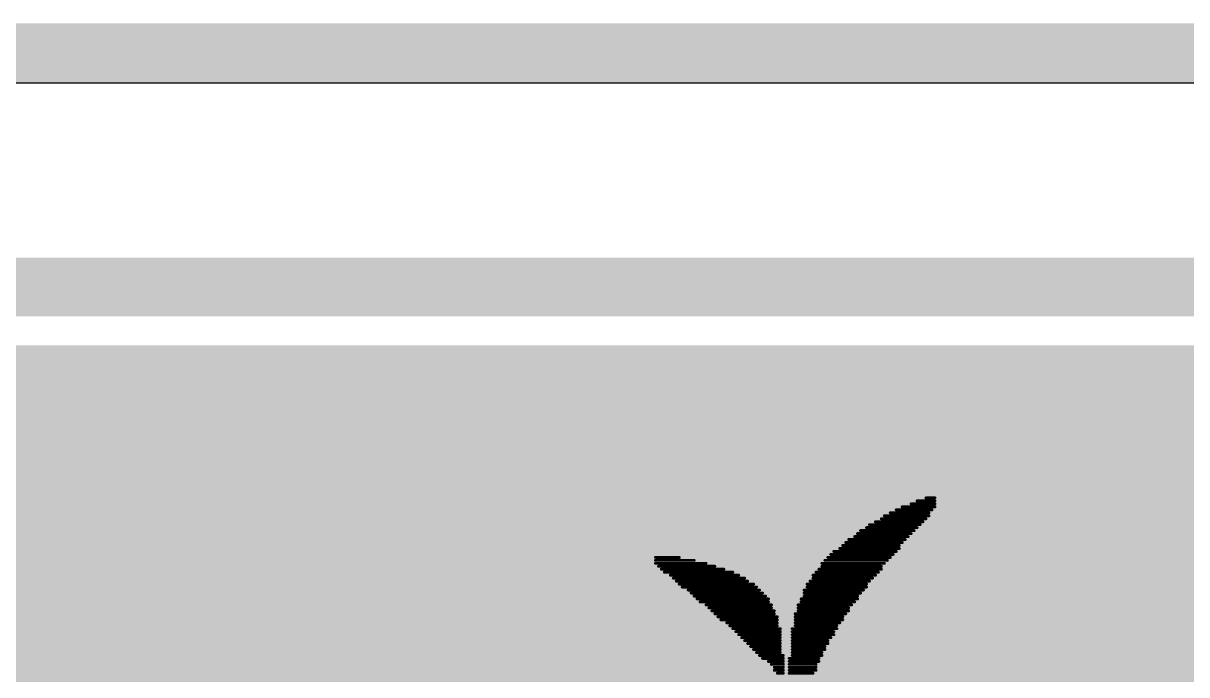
# Model space of a CAD drawing. Header units: millimetres. Extents: x 169 to 355, y 129 to 253.
# Drawn here: x 189.38 to 209.26, y 239.37 to 250.51 of the extents above; entities that cross this region are included whole.
import ezdxf

# ---------------------------------------------------------------- set-up
doc = ezdxf.new("R2010")
doc.units = ezdxf.units.MM
for name, color, linetype in [('BottomLayer', 5, 'Continuous'), ('InternalPlane1', 76, 'Continuous'), ('Mechanical15', 56, 'Continuous'), ('TopLayer', 1, 'Continuous')]:
    doc.layers.add(name, color=color, linetype=linetype)

msp = doc.modelspace()

# ---------------------------------------------------------------- linework, layer by layer
at = {"layer": 'BottomLayer', "const_width": 1}
msp.add_lwpolyline([(174, 246), (336, 246)], dxfattribs=at)
at = {"layer": 'BottomLayer'}
msp.add_solid([(175, 209.25), (271.8, 209.25), (175, 245), (271.8, 245)], dxfattribs=at)
at = {"layer": 'InternalPlane1'}
msp.add_line((170.51, 249.49), (339.49, 249.49), dxfattribs=at)
at = {"layer": 'InternalPlane1', "const_width": 1.016}
msp.add_lwpolyline([(170, 250), (340, 250)], dxfattribs=at)
at = {"layer": 'Mechanical15', "const_width": 0.5}
msp.add_lwpolyline([(170, 250), (340, 250)], dxfattribs=at)
at = {"layer": 'TopLayer'}
for points, const_width in [([(174, 246), (336, 246)], 1), ([(204.803, 242.393), (204.956, 242.393)], 0.0508), ([(204.295, 242.19), (204.905, 242.19)], 0.0508), ([(204.397, 242.24), (204.956, 242.24)], 0.0508), ([(204.549, 242.291), (204.956, 242.291)], 0.0508), ([(204.651, 242.342), (204.956, 242.342)], 0.0508), ([(203.94, 241.986), (204.753, 241.986)], 0.0508), ([(204.041, 242.037), (204.803, 242.037)], 0.0508), ([(204.092, 242.088), (204.854, 242.088)], 0.0508), ([(204.194, 242.139), (204.854, 242.139)], 0.0508), ([(203.635, 241.783), (204.549, 241.783)], 0.0508), ([(203.686, 241.834), (204.6, 241.834)], 0.0508), ([(203.787, 241.885), (204.651, 241.885)], 0.0508), ([(203.838, 241.936), (204.702, 241.936)], 0.0508), ([(203.381, 241.58), (204.346, 241.58)], 0.0508), ([(203.432, 241.631), (204.397, 241.631)], 0.0508), ([(203.483, 241.682), (204.448, 241.682)], 0.0508), ([(203.584, 241.732), (204.499, 241.732)], 0.0508), ([(200.181, 241.377), (200.587, 241.377)], 0.0508), ([(203.127, 241.377), (204.194, 241.377)], 0.0508), ([(203.178, 241.428), (204.245, 241.428)], 0.0508), ([(203.229, 241.478), (204.295, 241.478)], 0.0508), ([(203.33, 241.529), (204.346, 241.529)], 0.0508), ([(200.181, 241.326), (200.841, 241.326)], 0.0508), ([(200.181, 241.275), (201.044, 241.275)], 0.0508), ([(200.231, 241.224), (201.197, 241.224)], 0.0508), ([(200.282, 241.174), (201.349, 241.174)], 0.0508), ([(202.975, 241.174), (204.041, 241.174)], 0.0508), ([(203.025, 241.275), (204.092, 241.275)], 0.0508), ([(203.025, 241.224), (204.041, 241.224)], 0.0508), ([(203.076, 241.326), (204.143, 241.326)], 0.0508), ([(200.333, 241.123), (201.501, 241.123)], 0.0508), ([(200.435, 241.072), (201.603, 241.072)], 0.0508), ([(200.485, 241.021), (201.705, 241.021)], 0.0508), ([(200.536, 240.97), (201.755, 240.97)], 0.0508), ([(202.822, 240.97), (203.838, 240.97)], 0.0508), ([(202.873, 241.072), (203.94, 241.072)], 0.0508), ([(202.873, 241.021), (203.889, 241.021)], 0.0508), ([(202.924, 241.123), (203.991, 241.123)], 0.0508), ([(200.587, 240.92), (201.857, 240.92)], 0.0508), ([(200.638, 240.869), (201.908, 240.869)], 0.0508), ([(200.739, 240.818), (201.959, 240.818)], 0.0508), ([(202.721, 240.818), (203.737, 240.818)], 0.0508), ([(202.771, 240.92), (203.787, 240.92)], 0.0508), ([(202.771, 240.869), (203.787, 240.869)], 0.0508), ([(200.79, 240.767), (202.009, 240.767)], 0.0508), ([(200.841, 240.716), (202.06, 240.716)], 0.0508), ([(200.892, 240.666), (202.111, 240.666)], 0.0508), ([(200.943, 240.615), (202.111, 240.615)], 0.0508), ([(202.67, 240.666), (203.635, 240.666)], 0.0508), ([(202.67, 240.615), (203.584, 240.615)], 0.0508), ([(202.721, 240.767), (203.686, 240.767)], 0.0508), ([(202.721, 240.716), (203.635, 240.716)], 0.0508), ([(201.044, 240.564), (202.162, 240.564)], 0.0508), ([(201.095, 240.513), (202.162, 240.513)], 0.0508), ([(201.146, 240.462), (202.213, 240.462)], 0.0508), ([(201.197, 240.412), (202.213, 240.412)], 0.0508), ([(202.568, 240.412), (203.432, 240.412)], 0.0508), ([(202.619, 240.564), (203.533, 240.564)], 0.0508), ([(202.619, 240.513), (203.483, 240.513)], 0.0508), ([(202.619, 240.462), (203.483, 240.462)], 0.0508), ([(201.247, 240.361), (202.263, 240.361)], 0.0508), ([(201.298, 240.31), (202.263, 240.31)], 0.0508), ([(201.4, 240.259), (202.263, 240.259)], 0.0508), ([(201.451, 240.208), (202.263, 240.208)], 0.0508), ([(202.568, 240.361), (203.381, 240.361)], 0.0508), ([(202.568, 240.31), (203.381, 240.31)], 0.0508), ([(202.568, 240.259), (203.33, 240.259)], 0.0508), ([(202.568, 240.208), (203.279, 240.208)], 0.0508), ([(201.501, 240.158), (202.314, 240.158)], 0.0508), ([(201.552, 240.107), (202.314, 240.107)], 0.0508), ([(201.603, 240.056), (202.314, 240.056)], 0.0508), ([(201.654, 240.005), (202.314, 240.005)], 0.0508), ([(202.517, 240.158), (203.279, 240.158)], 0.0508), ([(202.517, 240.107), (203.229, 240.107)], 0.0508), ([(202.517, 240.056), (203.229, 240.056)], 0.0508), ([(202.517, 240.005), (203.178, 240.005)], 0.0508), ([(201.705, 239.954), (202.314, 239.954)], 0.0508), ([(201.755, 239.904), (202.314, 239.904)], 0.0508), ([(201.806, 239.853), (202.314, 239.853)], 0.0508), ([(201.857, 239.802), (202.314, 239.802)], 0.0508), ([(202.517, 239.954), (203.127, 239.954)], 0.0508), ([(202.517, 239.904), (203.127, 239.904)], 0.0508), ([(202.517, 239.853), (203.076, 239.853)], 0.0508), ([(202.517, 239.802), (203.076, 239.802)], 0.0508), ([(201.908, 239.751), (202.314, 239.751)], 0.0508), ([(201.959, 239.7), (202.365, 239.7)], 0.0508), ([(202.009, 239.65), (202.365, 239.65)], 0.0508), ([(202.111, 239.599), (202.365, 239.599)], 0.0508), ([(202.467, 239.65), (202.975, 239.65)], 0.0508), ([(202.467, 239.599), (202.975, 239.599)], 0.0508), ([(202.517, 239.751), (203.025, 239.751)], 0.0508), ([(202.517, 239.7), (203.025, 239.7)], 0.0508), ([(202.162, 239.548), (202.365, 239.548)], 0.0508), ([(202.213, 239.497), (202.365, 239.497)], 0.0508), ([(202.213, 239.446), (202.365, 239.446)], 0.0508), ([(202.263, 239.396), (202.365, 239.396)], 0.0508), ([(202.467, 239.548), (202.924, 239.548)], 0.0508), ([(202.467, 239.497), (202.924, 239.497)], 0.0508), ([(202.467, 239.446), (202.924, 239.446)], 0.0508), ([(202.467, 239.396), (202.873, 239.396)], 0.0508)]:
    msp.add_lwpolyline(points, dxfattribs=dict(at, const_width=const_width))
at = {"layer": 'TopLayer', "const_width": 0.0254}
for points in [[(204.791, 242.393, 1), (204.816, 242.393, 1)], [(204.943, 242.393, 1), (204.969, 242.393, 1)], [(204.283, 242.19, 1), (204.308, 242.19, 1)], [(204.384, 242.24, 1), (204.41, 242.24, 1)], [(204.537, 242.291, 1), (204.562, 242.291, 1)], [(204.638, 242.342, 1), (204.664, 242.342, 1)], [(204.892, 242.19, 1), (204.918, 242.19, 1)], [(204.943, 242.342, 1), (204.969, 242.342, 1)], [(204.943, 242.291, 1), (204.969, 242.291, 1)], [(204.943, 242.24, 1), (204.969, 242.24, 1)], [(203.927, 241.986, 1), (203.953, 241.986, 1)], [(204.029, 242.037, 1), (204.054, 242.037, 1)], [(204.08, 242.088, 1), (204.105, 242.088, 1)], [(204.181, 242.139, 1), (204.207, 242.139, 1)], [(204.74, 241.986, 1), (204.765, 241.986, 1)], [(204.791, 242.037, 1), (204.816, 242.037, 1)], [(204.842, 242.139, 1), (204.867, 242.139, 1)], [(204.842, 242.088, 1), (204.867, 242.088, 1)], [(203.622, 241.783, 1), (203.648, 241.783, 1)], [(203.673, 241.834, 1), (203.699, 241.834, 1)], [(203.775, 241.885, 1), (203.8, 241.885, 1)], [(203.826, 241.936, 1), (203.851, 241.936, 1)], [(204.537, 241.783, 1), (204.562, 241.783, 1)], [(204.588, 241.834, 1), (204.613, 241.834, 1)], [(204.638, 241.885, 1), (204.664, 241.885, 1)], [(204.689, 241.936, 1), (204.715, 241.936, 1)], [(203.368, 241.58, 1), (203.394, 241.58, 1)], [(203.419, 241.631, 1), (203.445, 241.631, 1)], [(203.47, 241.682, 1), (203.495, 241.682, 1)], [(203.572, 241.732, 1), (203.597, 241.732, 1)], [(204.334, 241.58, 1), (204.359, 241.58, 1)], [(204.384, 241.631, 1), (204.41, 241.631, 1)], [(204.435, 241.682, 1), (204.461, 241.682, 1)], [(204.486, 241.732, 1), (204.511, 241.732, 1)], [(200.168, 241.377, 1), (200.193, 241.377, 1)], [(200.574, 241.377, 1), (200.6, 241.377, 1)], [(203.114, 241.377, 1), (203.14, 241.377, 1)], [(203.165, 241.428, 1), (203.191, 241.428, 1)], [(203.216, 241.478, 1), (203.241, 241.478, 1)], [(203.318, 241.529, 1), (203.343, 241.529, 1)], [(204.181, 241.377, 1), (204.207, 241.377, 1)], [(204.232, 241.428, 1), (204.257, 241.428, 1)], [(204.283, 241.478, 1), (204.308, 241.478, 1)], [(204.334, 241.529, 1), (204.359, 241.529, 1)], [(200.168, 241.326, 1), (200.193, 241.326, 1)], [(200.168, 241.275, 1), (200.193, 241.275, 1)], [(200.219, 241.224, 1), (200.244, 241.224, 1)], [(200.27, 241.174, 1), (200.295, 241.174, 1)], [(200.828, 241.326, 1), (200.854, 241.326, 1)], [(201.032, 241.275, 1), (201.057, 241.275, 1)], [(201.184, 241.224, 1), (201.209, 241.224, 1)], [(201.336, 241.174, 1), (201.362, 241.174, 1)], [(202.962, 241.174, 1), (202.987, 241.174, 1)], [(203.013, 241.275, 1), (203.038, 241.275, 1)], [(203.013, 241.224, 1), (203.038, 241.224, 1)], [(203.064, 241.326, 1), (203.089, 241.326, 1)], [(204.029, 241.224, 1), (204.054, 241.224, 1)], [(204.029, 241.174, 1), (204.054, 241.174, 1)], [(204.08, 241.275, 1), (204.105, 241.275, 1)], [(204.13, 241.326, 1), (204.156, 241.326, 1)], [(200.32, 241.123, 1), (200.346, 241.123, 1)], [(200.422, 241.072, 1), (200.447, 241.072, 1)], [(200.473, 241.021, 1), (200.498, 241.021, 1)], [(200.524, 240.97, 1), (200.549, 240.97, 1)], [(201.489, 241.123, 1), (201.514, 241.123, 1)], [(201.59, 241.072, 1), (201.616, 241.072, 1)], [(201.692, 241.021, 1), (201.717, 241.021, 1)], [(201.743, 240.97, 1), (201.768, 240.97, 1)], [(202.81, 240.97, 1), (202.835, 240.97, 1)], [(202.86, 241.072, 1), (202.886, 241.072, 1)], [(202.86, 241.021, 1), (202.886, 241.021, 1)], [(202.911, 241.123, 1), (202.937, 241.123, 1)], [(203.826, 240.97, 1), (203.851, 240.97, 1)], [(203.876, 241.021, 1), (203.902, 241.021, 1)], [(203.927, 241.072, 1), (203.953, 241.072, 1)], [(203.978, 241.123, 1), (204.003, 241.123, 1)], [(200.574, 240.92, 1), (200.6, 240.92, 1)], [(200.625, 240.869, 1), (200.651, 240.869, 1)], [(200.727, 240.818, 1), (200.752, 240.818, 1)], [(201.844, 240.92, 1), (201.87, 240.92, 1)], [(201.895, 240.869, 1), (201.921, 240.869, 1)], [(201.946, 240.818, 1), (201.971, 240.818, 1)], [(202.708, 240.818, 1), (202.733, 240.818, 1)], [(202.759, 240.92, 1), (202.784, 240.92, 1)], [(202.759, 240.869, 1), (202.784, 240.869, 1)], [(203.724, 240.818, 1), (203.749, 240.818, 1)], [(203.775, 240.92, 1), (203.8, 240.92, 1)], [(203.775, 240.869, 1), (203.8, 240.869, 1)], [(200.778, 240.767, 1), (200.803, 240.767, 1)], [(200.828, 240.716, 1), (200.854, 240.716, 1)], [(200.879, 240.666, 1), (200.905, 240.666, 1)], [(200.93, 240.615, 1), (200.955, 240.615, 1)], [(201.997, 240.767, 1), (202.022, 240.767, 1)], [(202.048, 240.716, 1), (202.073, 240.716, 1)], [(202.098, 240.666, 1), (202.124, 240.666, 1)], [(202.098, 240.615, 1), (202.124, 240.615, 1)], [(202.657, 240.666, 1), (202.683, 240.666, 1)], [(202.657, 240.615, 1), (202.683, 240.615, 1)], [(202.708, 240.767, 1), (202.733, 240.767, 1)], [(202.708, 240.716, 1), (202.733, 240.716, 1)], [(203.572, 240.615, 1), (203.597, 240.615, 1)], [(203.622, 240.716, 1), (203.648, 240.716, 1)], [(203.622, 240.666, 1), (203.648, 240.666, 1)], [(203.673, 240.767, 1), (203.699, 240.767, 1)], [(201.032, 240.564, 1), (201.057, 240.564, 1)], [(201.082, 240.513, 1), (201.108, 240.513, 1)], [(201.133, 240.462, 1), (201.159, 240.462, 1)], [(201.184, 240.412, 1), (201.209, 240.412, 1)], [(202.149, 240.564, 1), (202.175, 240.564, 1)], [(202.149, 240.513, 1), (202.175, 240.513, 1)], [(202.2, 240.462, 1), (202.225, 240.462, 1)], [(202.2, 240.412, 1), (202.225, 240.412, 1)], [(202.556, 240.412, 1), (202.581, 240.412, 1)], [(202.606, 240.564, 1), (202.632, 240.564, 1)], [(202.606, 240.513, 1), (202.632, 240.513, 1)], [(202.606, 240.462, 1), (202.632, 240.462, 1)], [(203.419, 240.412, 1), (203.445, 240.412, 1)], [(203.47, 240.513, 1), (203.495, 240.513, 1)], [(203.47, 240.462, 1), (203.495, 240.462, 1)], [(203.521, 240.564, 1), (203.546, 240.564, 1)], [(201.235, 240.361, 1), (201.26, 240.361, 1)], [(201.286, 240.31, 1), (201.311, 240.31, 1)], [(201.387, 240.259, 1), (201.413, 240.259, 1)], [(201.438, 240.208, 1), (201.463, 240.208, 1)], [(202.251, 240.361, 1), (202.276, 240.361, 1)], [(202.251, 240.31, 1), (202.276, 240.31, 1)], [(202.251, 240.259, 1), (202.276, 240.259, 1)], [(202.251, 240.208, 1), (202.276, 240.208, 1)], [(202.556, 240.361, 1), (202.581, 240.361, 1)], [(202.556, 240.31, 1), (202.581, 240.31, 1)], [(202.556, 240.259, 1), (202.581, 240.259, 1)], [(202.556, 240.208, 1), (202.581, 240.208, 1)], [(203.267, 240.208, 1), (203.292, 240.208, 1)], [(203.318, 240.259, 1), (203.343, 240.259, 1)], [(203.368, 240.361, 1), (203.394, 240.361, 1)], [(203.368, 240.31, 1), (203.394, 240.31, 1)], [(201.489, 240.158, 1), (201.514, 240.158, 1)], [(201.54, 240.107, 1), (201.565, 240.107, 1)], [(201.59, 240.056, 1), (201.616, 240.056, 1)], [(201.641, 240.005, 1), (201.667, 240.005, 1)], [(202.302, 240.158, 1), (202.327, 240.158, 1)], [(202.302, 240.107, 1), (202.327, 240.107, 1)], [(202.302, 240.056, 1), (202.327, 240.056, 1)], [(202.302, 240.005, 1), (202.327, 240.005, 1)], [(202.505, 240.158, 1), (202.53, 240.158, 1)], [(202.505, 240.107, 1), (202.53, 240.107, 1)], [(202.505, 240.056, 1), (202.53, 240.056, 1)], [(202.505, 240.005, 1), (202.53, 240.005, 1)], [(203.165, 240.005, 1), (203.191, 240.005, 1)], [(203.216, 240.107, 1), (203.241, 240.107, 1)], [(203.216, 240.056, 1), (203.241, 240.056, 1)], [(203.267, 240.158, 1), (203.292, 240.158, 1)], [(201.692, 239.954, 1), (201.717, 239.954, 1)], [(201.743, 239.904, 1), (201.768, 239.904, 1)], [(201.794, 239.853, 1), (201.819, 239.853, 1)], [(201.844, 239.802, 1), (201.87, 239.802, 1)], [(202.302, 239.954, 1), (202.327, 239.954, 1)], [(202.302, 239.904, 1), (202.327, 239.904, 1)], [(202.302, 239.853, 1), (202.327, 239.853, 1)], [(202.302, 239.802, 1), (202.327, 239.802, 1)], [(202.505, 239.954, 1), (202.53, 239.954, 1)], [(202.505, 239.904, 1), (202.53, 239.904, 1)], [(202.505, 239.853, 1), (202.53, 239.853, 1)], [(202.505, 239.802, 1), (202.53, 239.802, 1)], [(203.064, 239.853, 1), (203.089, 239.853, 1)], [(203.064, 239.802, 1), (203.089, 239.802, 1)], [(203.114, 239.954, 1), (203.14, 239.954, 1)], [(203.114, 239.904, 1), (203.14, 239.904, 1)], [(201.895, 239.751, 1), (201.921, 239.751, 1)], [(201.946, 239.7, 1), (201.971, 239.7, 1)], [(201.997, 239.65, 1), (202.022, 239.65, 1)], [(202.098, 239.599, 1), (202.124, 239.599, 1)], [(202.302, 239.751, 1), (202.327, 239.751, 1)], [(202.352, 239.7, 1), (202.378, 239.7, 1)], [(202.352, 239.65, 1), (202.378, 239.65, 1)], [(202.352, 239.599, 1), (202.378, 239.599, 1)], [(202.454, 239.65, 1), (202.479, 239.65, 1)], [(202.454, 239.599, 1), (202.479, 239.599, 1)], [(202.505, 239.751, 1), (202.53, 239.751, 1)], [(202.505, 239.7, 1), (202.53, 239.7, 1)], [(202.962, 239.65, 1), (202.987, 239.65, 1)], [(202.962, 239.599, 1), (202.987, 239.599, 1)], [(203.013, 239.751, 1), (203.038, 239.751, 1)], [(203.013, 239.7, 1), (203.038, 239.7, 1)], [(202.149, 239.548, 1), (202.175, 239.548, 1)], [(202.2, 239.497, 1), (202.225, 239.497, 1)], [(202.2, 239.446, 1), (202.225, 239.446, 1)], [(202.251, 239.396, 1), (202.276, 239.396, 1)], [(202.352, 239.548, 1), (202.378, 239.548, 1)], [(202.352, 239.497, 1), (202.378, 239.497, 1)], [(202.352, 239.446, 1), (202.378, 239.446, 1)], [(202.352, 239.396, 1), (202.378, 239.396, 1)], [(202.454, 239.548, 1), (202.479, 239.548, 1)], [(202.454, 239.497, 1), (202.479, 239.497, 1)], [(202.454, 239.446, 1), (202.479, 239.446, 1)], [(202.454, 239.396, 1), (202.479, 239.396, 1)], [(202.86, 239.396, 1), (202.886, 239.396, 1)], [(202.911, 239.548, 1), (202.937, 239.548, 1)], [(202.911, 239.497, 1), (202.937, 239.497, 1)], [(202.911, 239.446, 1), (202.937, 239.446, 1)]]:
    msp.add_lwpolyline(points, format="xyb", close=True, dxfattribs=at)

doc.saveas('drawing.dxf')
